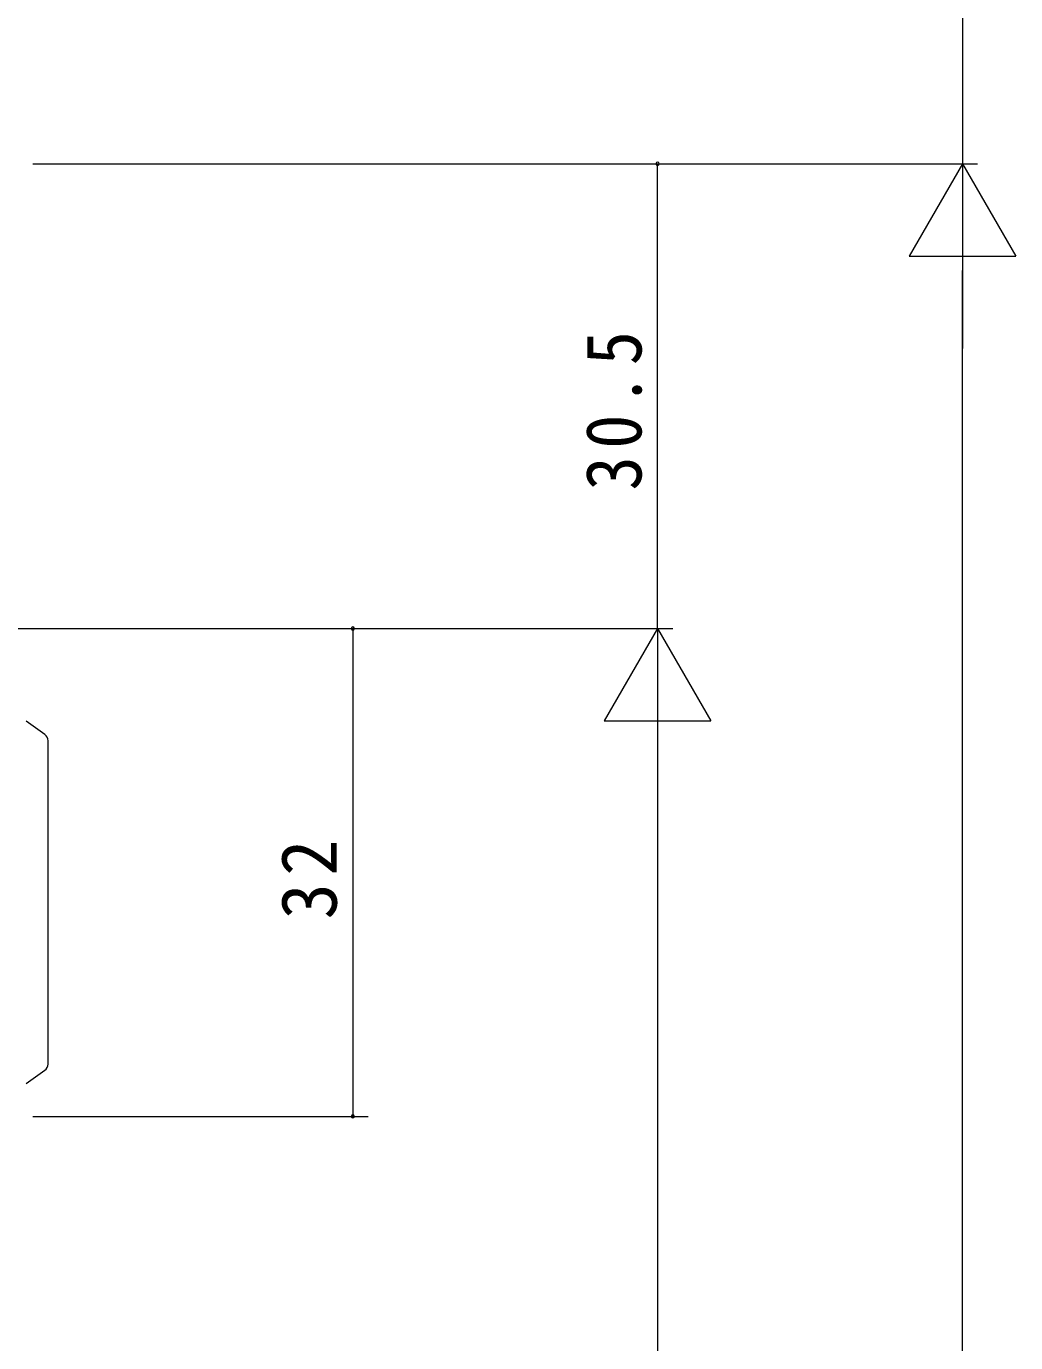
# Model space of a CAD drawing. Units: millimetres on the paper. Extents: x -420 to 373, y -297 to 267.
# Drawn here: x -275.1 to -210.2, y 67 to 153.4 of the extents above; entities that cross this region are included whole.
import ezdxf

# ---------------------------------------------------------------- set-up
doc = ezdxf.new("R2010")
doc.units = ezdxf.units.MM
doc.layers.add('0-6_YKK_13', color=4, linetype='Continuous', lineweight=9)
doc.layers.add('0-7_YKK_D', color=6, linetype='Continuous', lineweight=9)
doc.styles.add('ＭＳ ゴシック', font='')
doc.styles.get('ＭＳ ゴシック').set_extended_font_data('MS Gothic')

msp = doc.modelspace()

# ---------------------------------------------------------------- linework, layer by layer
at = {"layer": '0-6_YKK_13'}
for p, q in [((-273.908, 106.951), (-275.128, 107.828)), ((-273.7, 85.329), (-273.7, 106.545)), ((-275.128, 84.046), (-273.908, 84.923))]:
    msp.add_line(p, q, dxfattribs=at)
for centre, start, end in [((-274.2, 106.545), 0, 54.28105), ((-274.2, 85.329), 305.71893, 0)]:
    msp.add_arc(centre, 0.5, start, end, dxfattribs=at)
at = {"layer": '0-7_YKK_D'}
for p, q in [((-213.7, 174.4), (-213.7, 144.4)), ((-274.7, 144.4), (-212.7, 144.4)), ((-274.7, 144.4), (-212.7, 144.4)), ((-274.7, 144.4), (-232.7, 144.4)), ((-233.7, 113.9), (-233.7, 144.4)), ((-213.7, 144.4), (-217.2, 138.338)), ((-213.7, 144.4), (-210.2, 138.338)), ((-213.7, 144.4), (-213.7, 132.276)), ((-217.2, 138.338), (-210.2, 138.338)), ((-213.7, -148.6), (-213.7, 137.4)), ((-282.696, 113.9), (-232.7, 113.9)), ((-274.7, 113.9), (-232.7, 113.9)), ((-274.7, 113.9), (-252.7, 113.9)), ((-253.7, 113.9), (-253.7, 81.9)), ((-233.7, 113.9), (-230.2, 107.838)), ((-233.7, 113.9), (-233.7, 101.776)), ((-233.7, 106.9), (-233.7, -113.6)), ((-274.7, 81.9), (-252.7, 81.9))]:
    msp.add_line(p, q, dxfattribs=at)
msp.add_lwpolyline([(-233.7, 113.9), (-237.2, 107.838), (-230.2, 107.838)], dxfattribs=at)
for centre, start, end in [((-233.7, 144.4), 90, 270), ((-233.7, 144.4), 270, 90), ((-253.7, 113.9), 90, 270), ((-253.7, 113.9), 270, 90), ((-253.7, 81.9), 90, 270), ((-253.7, 81.9), 270, 90)]:
    msp.add_arc(centre, 0.106, start, end, dxfattribs=at)

# ---------------------------------------------------------------- texts
at = {"layer": '0-7_YKK_D', "color": 3, "char_height": 3.666, "attachment_point": 7, "rotation": 90, "style": 'ＭＳ ゴシック'}
for s, insert in [('\\T1.22;\\W0.9;30.5', (-234.7, 122.961)), ('\\T1.21;\\W0.95;32', (-254.7, 94.818))]:
    msp.add_mtext(s, dxfattribs=dict(at, insert=insert))

doc.saveas('drawing.dxf')
